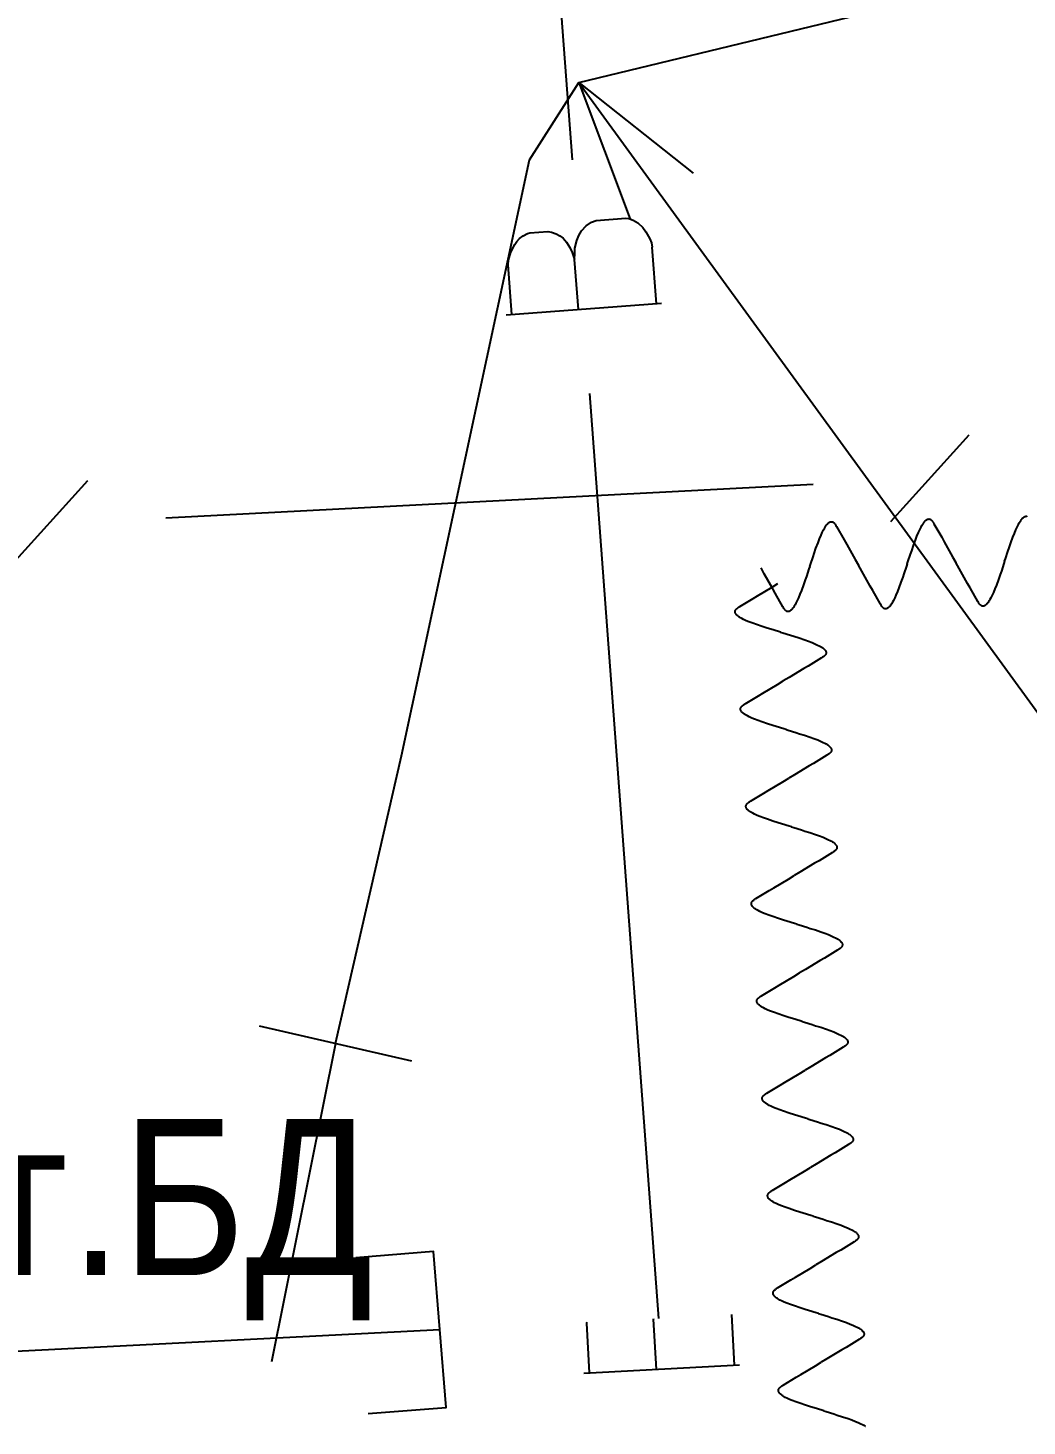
# Model space of a CAD drawing. Header units: metres. Extents: x -3947 to -3704, y 4976 to 6609.
# Drawn here: x -3819.27 to -3812.88, y 5881.47 to 5890.42 of the extents above; entities that cross this region are included whole.
import ezdxf

# ---------------------------------------------------------------- set-up
doc = ezdxf.new("R2010")
doc.units = ezdxf.units.M
doc.header["$MEASUREMENT"] = 0
for name, color, linetype, lineweight in [('Водопровод', 7, 'Continuous', 25), ('Кабель защиты', 7, 'Continuous', 25), ('Кабель связи', 7, 'Continuous', 25), ('Кабель электрический', 7, 'Continuous', 25)]:
    doc.layers.add(name, color=color, linetype=linetype, lineweight=lineweight)
doc.styles.add('Style-RUSSIAN_1251', font='RUSSIAN_1251.shx')

msp = doc.modelspace()

# ---------------------------------------------------------------- linework, layer by layer
at = {"layer": 'Водопровод', "linetype": 'Continuous'}
for p, q in [((-3815.7861, 5889.5767), (-3816.2276, 5895.4966)), ((-3815.2486, 5888.6559), (-3815.2755, 5889.0172)), ((-3815.748, 5888.6187), (-3815.7719, 5888.9391)), ((-3816.2109, 5888.5841), (-3815.2161, 5888.6583)), ((-3815.233, 5882.161), (-3815.6745, 5888.0809)), ((-3815.2486, 5881.8351), (-3815.2661, 5882.156)), ((-3814.7485, 5881.8623), (-3814.7662, 5882.1864)), ((-3824.1861, 5881.7065), (-3816.6343, 5882.0899)), ((-3815.7121, 5881.8099), (-3814.716, 5881.8641))]:
    msp.add_line(p, q, dxfattribs=at)
at = {"layer": 'Водопровод', "linetype": 'Continuous', "flags": 128}
for points in [[(-3816.1744, 5888.5869), (-3816.1981, 5888.9049), (-3816.1947, 5888.935), (-3816.1798, 5888.9867), (-3816.1554, 5889.0353), (-3816.1419, 5889.055), (-3816.1245, 5889.0732), (-3816.1014, 5889.0899), (-3816.0726, 5889.1051), (-3816.058, 5889.11), (-3815.9425, 5889.1186), (-3815.9198, 5889.1147), (-3815.889, 5889.1038), (-3815.8674, 5889.0905), (-3815.8457, 5889.0753), (-3815.8231, 5889.0489), (-3815.8018, 5889.0149), (-3815.7865, 5888.9842), (-3815.7719, 5888.9391), (-3815.771, 5888.9779), (-3815.7698, 5889.0117), (-3815.7585, 5889.0612), (-3815.744, 5889.0922), (-3815.7274, 5889.1215), (-3815.698, 5889.1537), (-3815.6641, 5889.1768), (-3815.6332, 5889.1884), (-3815.4433, 5889.2026), (-3815.4244, 5889.2003), (-3815.3975, 5889.191), (-3815.3661, 5889.1728), (-3815.3358, 5889.1432), (-3815.3151, 5889.1167), (-3815.2912, 5889.0717), (-3815.2798, 5889.0445), (-3815.2755, 5889.0172)], [(-3817.0927, 5881.5515), (-3816.5943, 5881.5915), (-3816.6743, 5882.5883), (-3817.1727, 5882.5483)], [(-3815.6755, 5881.8119), (-3815.6928, 5882.1303), (-3815.6921, 5882.1361)], [(-3815.267, 5882.1592), (-3815.2661, 5882.156), (-3815.2659, 5882.1592)]]:
    msp.add_lwpolyline(points, dxfattribs=at)
at = {"layer": 'Кабель защиты', "linetype": 'Continuous', "flags": 128}
for points in [[(-3814.2666, 5886.9729), (-3814.2618, 5886.9874), (-3814.2455, 5887.0359), (-3814.2381, 5887.0575), (-3814.2267, 5887.0901), (-3814.2136, 5887.1259), (-3814.2041, 5887.1502), (-3814.1944, 5887.1736), (-3814.1868, 5887.1906), (-3814.1783, 5887.2075), (-3814.1728, 5887.2178), (-3814.1677, 5887.2263), (-3814.1629, 5887.2336), (-3814.1608, 5887.2366), (-3814.1586, 5887.2396), (-3814.1544, 5887.2447), (-3814.1515, 5887.2478), (-3814.1493, 5887.2501), (-3814.1467, 5887.2524), (-3814.1441, 5887.2545), (-3814.1409, 5887.2566), (-3814.1387, 5887.2578), (-3814.1373, 5887.2586), (-3814.1357, 5887.2592), (-3814.1341, 5887.2597), (-3814.1328, 5887.2601), (-3814.1308, 5887.2605), (-3814.129, 5887.2606), (-3814.127, 5887.2606), (-3814.1262, 5887.2606), (-3814.125, 5887.2604), (-3814.124, 5887.2602), (-3814.1228, 5887.2599), (-3814.1216, 5887.2596), (-3814.1202, 5887.2591), (-3814.1186, 5887.2583), (-3814.1168, 5887.2573), (-3814.1155, 5887.2565), (-3814.1145, 5887.2558), (-3814.1133, 5887.2549), (-3814.112, 5887.2537), (-3814.1108, 5887.2527), (-3814.1098, 5887.2517), (-3814.1076, 5887.2492), (-3814.1062, 5887.2475), (-3814.104, 5887.2447), (-3814.1014, 5887.2408), (-3814.0992, 5887.2372), (-3814.0951, 5887.2301), (-3814.0457, 5887.1437), (-3814.0297, 5887.1148), (-3813.9758, 5887.0191), (-3813.9548, 5886.9816)], [(-3813.6429, 5886.9903), (-3813.6381, 5887.0047), (-3813.6217, 5887.0533), (-3813.6143, 5887.0749), (-3813.603, 5887.1074), (-3813.5898, 5887.1433), (-3813.5804, 5887.1676), (-3813.5707, 5887.191), (-3813.563, 5887.2079), (-3813.5545, 5887.2249), (-3813.549, 5887.2352), (-3813.544, 5887.2436), (-3813.5392, 5887.2509), (-3813.5371, 5887.254), (-3813.5348, 5887.257), (-3813.5306, 5887.2621), (-3813.5278, 5887.2652), (-3813.5255, 5887.2675), (-3813.5229, 5887.2698), (-3813.5204, 5887.2718), (-3813.5171, 5887.274), (-3813.5149, 5887.2752), (-3813.5135, 5887.276), (-3813.512, 5887.2765), (-3813.5104, 5887.2771), (-3813.5091, 5887.2774), (-3813.507, 5887.2778), (-3813.5052, 5887.278), (-3813.5032, 5887.278), (-3813.5024, 5887.2779), (-3813.5012, 5887.2778), (-3813.5002, 5887.2776), (-3813.499, 5887.2773), (-3813.4979, 5887.2769), (-3813.4964, 5887.2764), (-3813.4949, 5887.2757), (-3813.493, 5887.2747), (-3813.4917, 5887.2739), (-3813.4908, 5887.2732), (-3813.4896, 5887.2723), (-3813.4882, 5887.2711), (-3813.4871, 5887.2701), (-3813.4861, 5887.2691), (-3813.4839, 5887.2666), (-3813.4824, 5887.2649), (-3813.4802, 5887.262), (-3813.4777, 5887.2582), (-3813.4754, 5887.2546), (-3813.4714, 5887.2475), (-3813.4219, 5887.161), (-3813.4059, 5887.1322), (-3813.352, 5887.0365), (-3813.331, 5886.999)], [(-3813.0191, 5887.0077), (-3813.0143, 5887.0221), (-3812.998, 5887.0707), (-3812.9906, 5887.0923), (-3812.9792, 5887.1248), (-3812.9661, 5887.1607), (-3812.9566, 5887.185), (-3812.9469, 5887.2084), (-3812.9393, 5887.2253), (-3812.9308, 5887.2423), (-3812.9253, 5887.2525), (-3812.9202, 5887.261), (-3812.9154, 5887.2683), (-3812.9133, 5887.2713), (-3812.911, 5887.2743), (-3812.9069, 5887.2795), (-3812.904, 5887.2826), (-3812.9018, 5887.2848), (-3812.8992, 5887.2871), (-3812.8966, 5887.2892), (-3812.8934, 5887.2914), (-3812.8912, 5887.2926), (-3812.8897, 5887.2933), (-3812.8882, 5887.2939), (-3812.8866, 5887.2944), (-3812.8853, 5887.2948), (-3812.8833, 5887.2952), (-3812.8814, 5887.2954), (-3812.8794, 5887.2954), (-3812.8787, 5887.2953), (-3812.8775, 5887.2952), (-3812.8764, 5887.295), (-3812.8753, 5887.2947)], [(-3814.2666, 5886.9729), (-3814.2715, 5886.9585), (-3814.2878, 5886.91), (-3814.2952, 5886.8883), (-3814.3066, 5886.8558), (-3814.3197, 5886.82), (-3814.3292, 5886.7957), (-3814.3389, 5886.7723), (-3814.3465, 5886.7553), (-3814.355, 5886.7384), (-3814.3605, 5886.7281), (-3814.3656, 5886.7196), (-3814.3704, 5886.7123), (-3814.3725, 5886.7093), (-3814.3747, 5886.7063), (-3814.3789, 5886.7011), (-3814.3818, 5886.6981), (-3814.384, 5886.6958), (-3814.3866, 5886.6935), (-3814.3892, 5886.6914), (-3814.3924, 5886.6892), (-3814.3946, 5886.688), (-3814.396, 5886.6873), (-3814.3976, 5886.6867), (-3814.3992, 5886.6862), (-3814.4005, 5886.6858), (-3814.4025, 5886.6854), (-3814.4043, 5886.6853), (-3814.4063, 5886.6853), (-3814.4071, 5886.6853), (-3814.4083, 5886.6855), (-3814.4093, 5886.6857), (-3814.4105, 5886.6859), (-3814.4117, 5886.6863), (-3814.4131, 5886.6868), (-3814.4147, 5886.6875), (-3814.4165, 5886.6886), (-3814.4178, 5886.6894), (-3814.4188, 5886.6901), (-3814.42, 5886.691), (-3814.4213, 5886.6921), (-3814.4225, 5886.6932), (-3814.4235, 5886.6942), (-3814.4257, 5886.6966), (-3814.4271, 5886.6984), (-3814.4293, 5886.7012), (-3814.4319, 5886.7051), (-3814.4341, 5886.7087), (-3814.4382, 5886.7158), (-3814.4876, 5886.8022), (-3814.5036, 5886.8311), (-3814.5575, 5886.9268), (-3814.5785, 5886.9643)], [(-3813.6429, 5886.9903), (-3813.6477, 5886.9759), (-3813.664, 5886.9273), (-3813.6714, 5886.9057), (-3813.6828, 5886.8732), (-3813.696, 5886.8373), (-3813.7054, 5886.813), (-3813.7151, 5886.7896), (-3813.7227, 5886.7727), (-3813.7312, 5886.7557), (-3813.7368, 5886.7455), (-3813.7418, 5886.737), (-3813.7466, 5886.7297), (-3813.7487, 5886.7267), (-3813.751, 5886.7237), (-3813.7551, 5886.7185), (-3813.758, 5886.7154), (-3813.7603, 5886.7132), (-3813.7629, 5886.7109), (-3813.7654, 5886.7088), (-3813.7686, 5886.7066), (-3813.7708, 5886.7054), (-3813.7723, 5886.7047), (-3813.7738, 5886.7041), (-3813.7754, 5886.7036), (-3813.7767, 5886.7032), (-3813.7788, 5886.7028), (-3813.7806, 5886.7026), (-3813.7826, 5886.7026), (-3813.7834, 5886.7027), (-3813.7845, 5886.7028), (-3813.7856, 5886.703), (-3813.7867, 5886.7033), (-3813.7879, 5886.7037), (-3813.7894, 5886.7042), (-3813.7909, 5886.7049), (-3813.7928, 5886.706), (-3813.7941, 5886.7068), (-3813.795, 5886.7074), (-3813.7962, 5886.7084), (-3813.7976, 5886.7095), (-3813.7987, 5886.7106), (-3813.7997, 5886.7116), (-3813.8019, 5886.714), (-3813.8034, 5886.7158), (-3813.8055, 5886.7186), (-3813.8081, 5886.7224), (-3813.8103, 5886.7261), (-3813.8144, 5886.7332), (-3813.8639, 5886.8196), (-3813.8799, 5886.8485), (-3813.9337, 5886.9442), (-3813.9548, 5886.9816)], [(-3813.0191, 5887.0077), (-3813.024, 5886.9933), (-3813.0403, 5886.9447), (-3813.0477, 5886.9231), (-3813.0591, 5886.8906), (-3813.0722, 5886.8547), (-3813.0816, 5886.8304), (-3813.0913, 5886.807), (-3813.099, 5886.7901), (-3813.1075, 5886.7731), (-3813.113, 5886.7628), (-3813.118, 5886.7544), (-3813.1228, 5886.7471), (-3813.125, 5886.744), (-3813.1272, 5886.741), (-3813.1314, 5886.7359), (-3813.1343, 5886.7328), (-3813.1365, 5886.7305), (-3813.1391, 5886.7282), (-3813.1417, 5886.7262), (-3813.1449, 5886.724), (-3813.1471, 5886.7228), (-3813.1485, 5886.7221), (-3813.15, 5886.7215), (-3813.1516, 5886.7209), (-3813.153, 5886.7206), (-3813.155, 5886.7202), (-3813.1568, 5886.72), (-3813.1588, 5886.72), (-3813.1596, 5886.7201), (-3813.1608, 5886.7202), (-3813.1618, 5886.7204), (-3813.163, 5886.7207), (-3813.1642, 5886.7211), (-3813.1656, 5886.7216), (-3813.1671, 5886.7223), (-3813.169, 5886.7233), (-3813.1703, 5886.7241), (-3813.1712, 5886.7248), (-3813.1724, 5886.7257), (-3813.1738, 5886.7269), (-3813.1749, 5886.7279), (-3813.176, 5886.7289), (-3813.1782, 5886.7314), (-3813.1796, 5886.7331), (-3813.1818, 5886.736), (-3813.1844, 5886.7398), (-3813.1866, 5886.7434), (-3813.1907, 5886.7505), (-3813.2401, 5886.837), (-3813.2561, 5886.8658), (-3813.31, 5886.9615), (-3813.331, 5886.999)], [(-3814.4531, 5886.5531), (-3814.4677, 5886.5575), (-3814.5166, 5886.5725), (-3814.5384, 5886.5793), (-3814.5713, 5886.5897), (-3814.6075, 5886.6019), (-3814.632, 5886.6106), (-3814.6557, 5886.6197), (-3814.6728, 5886.6269), (-3814.69, 5886.6349), (-3814.7004, 5886.6401), (-3814.7091, 5886.6449), (-3814.7165, 5886.6495), (-3814.7196, 5886.6515), (-3814.7226, 5886.6537), (-3814.7279, 5886.6577), (-3814.731, 5886.6605), (-3814.7334, 5886.6627), (-3814.7358, 5886.6652), (-3814.7379, 5886.6677), (-3814.7402, 5886.6709), (-3814.7414, 5886.6731), (-3814.7422, 5886.6745), (-3814.7428, 5886.676), (-3814.7434, 5886.6776), (-3814.7438, 5886.6789), (-3814.7443, 5886.6809), (-3814.7445, 5886.6827), (-3814.7445, 5886.6847), (-3814.7445, 5886.6855), (-3814.7444, 5886.6867), (-3814.7442, 5886.6877), (-3814.744, 5886.6889), (-3814.7436, 5886.6901), (-3814.7431, 5886.6916), (-3814.7425, 5886.6931), (-3814.7415, 5886.695), (-3814.7407, 5886.6963), (-3814.7401, 5886.6973), (-3814.7392, 5886.6985), (-3814.7381, 5886.6999), (-3814.737, 5886.7011), (-3814.7361, 5886.7021), (-3814.7337, 5886.7044), (-3814.732, 5886.7059), (-3814.7292, 5886.7081), (-3814.7254, 5886.7108), (-3814.7219, 5886.7131), (-3814.7149, 5886.7174), (-3814.6299, 5886.7692), (-3814.6015, 5886.786), (-3814.5073, 5886.8425), (-3814.4704, 5886.8646)], [(-3814.4531, 5886.5531), (-3814.4385, 5886.5486), (-3814.3896, 5886.5337), (-3814.3677, 5886.5269), (-3814.3349, 5886.5164), (-3814.2987, 5886.5043), (-3814.2742, 5886.4955), (-3814.2505, 5886.4865), (-3814.2334, 5886.4793), (-3814.2161, 5886.4713), (-3814.2057, 5886.466), (-3814.1971, 5886.4612), (-3814.1897, 5886.4566), (-3814.1866, 5886.4546), (-3814.1835, 5886.4524), (-3814.1783, 5886.4484), (-3814.1751, 5886.4456), (-3814.1728, 5886.4434), (-3814.1704, 5886.4409), (-3814.1683, 5886.4384), (-3814.166, 5886.4352), (-3814.1648, 5886.4331), (-3814.164, 5886.4316), (-3814.1633, 5886.4301), (-3814.1628, 5886.4286), (-3814.1624, 5886.4273), (-3814.1619, 5886.4252), (-3814.1617, 5886.4234), (-3814.1616, 5886.4214), (-3814.1617, 5886.4206), (-3814.1618, 5886.4194), (-3814.162, 5886.4184), (-3814.1622, 5886.4172), (-3814.1626, 5886.416), (-3814.163, 5886.4146), (-3814.1637, 5886.413), (-3814.1647, 5886.4111), (-3814.1655, 5886.4098), (-3814.1661, 5886.4089), (-3814.167, 5886.4076), (-3814.1681, 5886.4062), (-3814.1691, 5886.4051), (-3814.1701, 5886.404), (-3814.1725, 5886.4018), (-3814.1742, 5886.4003), (-3814.177, 5886.398), (-3814.1807, 5886.3953), (-3814.1843, 5886.393), (-3814.1913, 5886.3887), (-3814.2763, 5886.3369), (-3814.3047, 5886.3201), (-3814.3989, 5886.2636), (-3814.4358, 5886.2416)], [(-3814.4184, 5885.93), (-3814.433, 5885.9345), (-3814.482, 5885.9494), (-3814.5038, 5885.9562), (-3814.5366, 5885.9667), (-3814.5728, 5885.9788), (-3814.5974, 5885.9876), (-3814.621, 5885.9966), (-3814.6382, 5886.0038), (-3814.6554, 5886.0118), (-3814.6658, 5886.0171), (-3814.6744, 5886.0219), (-3814.6818, 5886.0265), (-3814.6849, 5886.0285), (-3814.688, 5886.0307), (-3814.6932, 5886.0347), (-3814.6964, 5886.0375), (-3814.6987, 5886.0397), (-3814.7011, 5886.0422), (-3814.7032, 5886.0447), (-3814.7055, 5886.0479), (-3814.7068, 5886.05), (-3814.7075, 5886.0515), (-3814.7082, 5886.053), (-3814.7087, 5886.0545), (-3814.7092, 5886.0558), (-3814.7096, 5886.0579), (-3814.7098, 5886.0597), (-3814.7099, 5886.0617), (-3814.7099, 5886.0625), (-3814.7097, 5886.0637), (-3814.7096, 5886.0647), (-3814.7093, 5886.0659), (-3814.709, 5886.0671), (-3814.7085, 5886.0685), (-3814.7078, 5886.0701), (-3814.7068, 5886.072), (-3814.7061, 5886.0733), (-3814.7054, 5886.0742), (-3814.7045, 5886.0755), (-3814.7034, 5886.0769), (-3814.7024, 5886.078), (-3814.7014, 5886.0791), (-3814.699, 5886.0813), (-3814.6973, 5886.0828), (-3814.6946, 5886.0851), (-3814.6908, 5886.0878), (-3814.6872, 5886.0901), (-3814.6802, 5886.0944), (-3814.5952, 5886.1462), (-3814.5668, 5886.163), (-3814.4726, 5886.2195), (-3814.4358, 5886.2415)], [(-3814.4184, 5885.93), (-3814.4039, 5885.9256), (-3814.3549, 5885.9106), (-3814.3331, 5885.9038), (-3814.3003, 5885.8934), (-3814.2641, 5885.8812), (-3814.2395, 5885.8725), (-3814.2158, 5885.8634), (-3814.1987, 5885.8562), (-3814.1815, 5885.8482), (-3814.1711, 5885.843), (-3814.1625, 5885.8382), (-3814.1551, 5885.8336), (-3814.1519, 5885.8316), (-3814.1489, 5885.8294), (-3814.1436, 5885.8254), (-3814.1405, 5885.8226), (-3814.1381, 5885.8204), (-3814.1358, 5885.8179), (-3814.1336, 5885.8154), (-3814.1314, 5885.8122), (-3814.1301, 5885.81), (-3814.1293, 5885.8086), (-3814.1287, 5885.8071), (-3814.1281, 5885.8055), (-3814.1277, 5885.8042), (-3814.1273, 5885.8022), (-3814.127, 5885.8004), (-3814.127, 5885.7984), (-3814.127, 5885.7976), (-3814.1271, 5885.7964), (-3814.1273, 5885.7954), (-3814.1276, 5885.7942), (-3814.1279, 5885.793), (-3814.1284, 5885.7915), (-3814.129, 5885.79), (-3814.13, 5885.7881), (-3814.1308, 5885.7868), (-3814.1315, 5885.7858), (-3814.1323, 5885.7846), (-3814.1335, 5885.7832), (-3814.1345, 5885.782), (-3814.1354, 5885.781), (-3814.1378, 5885.7787), (-3814.1395, 5885.7772), (-3814.1423, 5885.775), (-3814.1461, 5885.7723), (-3814.1496, 5885.77), (-3814.1566, 5885.7657), (-3814.2417, 5885.7139), (-3814.2701, 5885.6971), (-3814.3642, 5885.6406), (-3814.4011, 5885.6185)], [(-3814.3838, 5885.307), (-3814.3983, 5885.3114), (-3814.4473, 5885.3264), (-3814.4691, 5885.3332), (-3814.502, 5885.3436), (-3814.5382, 5885.3558), (-3814.5627, 5885.3646), (-3814.5864, 5885.3736), (-3814.6035, 5885.3808), (-3814.6207, 5885.3888), (-3814.6311, 5885.394), (-3814.6397, 5885.3988), (-3814.6472, 5885.4034), (-3814.6503, 5885.4055), (-3814.6533, 5885.4077), (-3814.6586, 5885.4117), (-3814.6617, 5885.4145), (-3814.6641, 5885.4166), (-3814.6664, 5885.4192), (-3814.6686, 5885.4217), (-3814.6708, 5885.4248), (-3814.6721, 5885.427), (-3814.6729, 5885.4284), (-3814.6735, 5885.4299), (-3814.6741, 5885.4315), (-3814.6745, 5885.4328), (-3814.6749, 5885.4349), (-3814.6752, 5885.4367), (-3814.6752, 5885.4387), (-3814.6752, 5885.4394), (-3814.6751, 5885.4406), (-3814.6749, 5885.4417), (-3814.6747, 5885.4428), (-3814.6743, 5885.444), (-3814.6738, 5885.4455), (-3814.6732, 5885.447), (-3814.6722, 5885.4489), (-3814.6714, 5885.4502), (-3814.6708, 5885.4512), (-3814.6699, 5885.4524), (-3814.6688, 5885.4538), (-3814.6677, 5885.455), (-3814.6668, 5885.456), (-3814.6644, 5885.4583), (-3814.6627, 5885.4598), (-3814.6599, 5885.462), (-3814.6561, 5885.4647), (-3814.6526, 5885.467), (-3814.6456, 5885.4713), (-3814.5606, 5885.5232), (-3814.5322, 5885.5399), (-3814.438, 5885.5965), (-3814.4011, 5885.6185)], [(-3814.3838, 5885.307), (-3814.3692, 5885.3026), (-3814.3202, 5885.2876), (-3814.2984, 5885.2808), (-3814.2656, 5885.2703), (-3814.2294, 5885.2582), (-3814.2048, 5885.2494), (-3814.1812, 5885.2404), (-3814.164, 5885.2332), (-3814.1468, 5885.2252), (-3814.1364, 5885.2199), (-3814.1278, 5885.2151), (-3814.1204, 5885.2105), (-3814.1173, 5885.2085), (-3814.1142, 5885.2063), (-3814.109, 5885.2023), (-3814.1058, 5885.1995), (-3814.1035, 5885.1973), (-3814.1011, 5885.1948), (-3814.099, 5885.1923), (-3814.0967, 5885.1892), (-3814.0954, 5885.187), (-3814.0947, 5885.1856), (-3814.094, 5885.1841), (-3814.0935, 5885.1825), (-3814.093, 5885.1812), (-3814.0926, 5885.1791), (-3814.0924, 5885.1773), (-3814.0923, 5885.1753), (-3814.0924, 5885.1746), (-3814.0925, 5885.1734), (-3814.0927, 5885.1723), (-3814.0929, 5885.1712), (-3814.0932, 5885.17), (-3814.0937, 5885.1685), (-3814.0944, 5885.167), (-3814.0954, 5885.165), (-3814.0962, 5885.1637), (-3814.0968, 5885.1628), (-3814.0977, 5885.1616), (-3814.0988, 5885.1602), (-3814.0998, 5885.159), (-3814.1008, 5885.158), (-3814.1032, 5885.1557), (-3814.1049, 5885.1542), (-3814.1077, 5885.1519), (-3814.1114, 5885.1492), (-3814.115, 5885.1469), (-3814.122, 5885.1427), (-3814.207, 5885.0908), (-3814.2354, 5885.074), (-3814.3296, 5885.0175), (-3814.3665, 5884.9955)], [(-3814.3491, 5884.684), (-3814.3637, 5884.6884), (-3814.4127, 5884.7034), (-3814.4345, 5884.7101), (-3814.4673, 5884.7206), (-3814.5035, 5884.7328), (-3814.5281, 5884.7415), (-3814.5517, 5884.7506), (-3814.5689, 5884.7577), (-3814.5861, 5884.7658), (-3814.5965, 5884.771), (-3814.6051, 5884.7758), (-3814.6125, 5884.7804), (-3814.6156, 5884.7824), (-3814.6187, 5884.7846), (-3814.6239, 5884.7886), (-3814.6271, 5884.7914), (-3814.6294, 5884.7936), (-3814.6318, 5884.7961), (-3814.6339, 5884.7986), (-3814.6362, 5884.8018), (-3814.6375, 5884.804), (-3814.6382, 5884.8054), (-3814.6389, 5884.8069), (-3814.6394, 5884.8085), (-3814.6399, 5884.8098), (-3814.6403, 5884.8118), (-3814.6405, 5884.8136), (-3814.6406, 5884.8156), (-3814.6405, 5884.8164), (-3814.6404, 5884.8176), (-3814.6402, 5884.8186), (-3814.64, 5884.8198), (-3814.6397, 5884.821), (-3814.6392, 5884.8225), (-3814.6385, 5884.824), (-3814.6375, 5884.8259), (-3814.6367, 5884.8272), (-3814.6361, 5884.8282), (-3814.6352, 5884.8294), (-3814.6341, 5884.8308), (-3814.6331, 5884.8319), (-3814.6321, 5884.833), (-3814.6297, 5884.8353), (-3814.628, 5884.8368), (-3814.6252, 5884.839), (-3814.6215, 5884.8417), (-3814.6179, 5884.844), (-3814.6109, 5884.8483), (-3814.5259, 5884.9001), (-3814.4975, 5884.9169), (-3814.4033, 5884.9734), (-3814.3664, 5884.9955)], [(-3814.3491, 5884.684), (-3814.3346, 5884.6795), (-3814.2856, 5884.6646), (-3814.2638, 5884.6578), (-3814.2309, 5884.6473), (-3814.1947, 5884.6351), (-3814.1702, 5884.6264), (-3814.1465, 5884.6173), (-3814.1294, 5884.6102), (-3814.1122, 5884.6021), (-3814.1018, 5884.5969), (-3814.0932, 5884.5921), (-3814.0857, 5884.5875), (-3814.0826, 5884.5855), (-3814.0796, 5884.5833), (-3814.0743, 5884.5793), (-3814.0712, 5884.5765), (-3814.0688, 5884.5743), (-3814.0665, 5884.5718), (-3814.0643, 5884.5693), (-3814.062, 5884.5661), (-3814.0608, 5884.564), (-3814.06, 5884.5625), (-3814.0594, 5884.561), (-3814.0588, 5884.5594), (-3814.0584, 5884.5581), (-3814.058, 5884.5561), (-3814.0577, 5884.5543), (-3814.0577, 5884.5523), (-3814.0577, 5884.5515), (-3814.0578, 5884.5503), (-3814.058, 5884.5493), (-3814.0582, 5884.5481), (-3814.0586, 5884.5469), (-3814.0591, 5884.5455), (-3814.0597, 5884.5439), (-3814.0607, 5884.542), (-3814.0615, 5884.5407), (-3814.0621, 5884.5398), (-3814.063, 5884.5385), (-3814.0641, 5884.5371), (-3814.0652, 5884.536), (-3814.0661, 5884.5349), (-3814.0685, 5884.5326), (-3814.0702, 5884.5311), (-3814.073, 5884.5289), (-3814.0768, 5884.5262), (-3814.0803, 5884.5239), (-3814.0873, 5884.5196), (-3814.1723, 5884.4678), (-3814.2007, 5884.451), (-3814.2949, 5884.3945), (-3814.3318, 5884.3725)], [(-3814.3145, 5884.0609), (-3814.329, 5884.0654), (-3814.378, 5884.0803), (-3814.3998, 5884.0871), (-3814.4326, 5884.0976), (-3814.4688, 5884.1097), (-3814.4934, 5884.1185), (-3814.5171, 5884.1275), (-3814.5342, 5884.1347), (-3814.5514, 5884.1427), (-3814.5618, 5884.148), (-3814.5704, 5884.1528), (-3814.5778, 5884.1574), (-3814.581, 5884.1594), (-3814.584, 5884.1616), (-3814.5893, 5884.1656), (-3814.5924, 5884.1684), (-3814.5948, 5884.1706), (-3814.5971, 5884.1731), (-3814.5993, 5884.1756), (-3814.6015, 5884.1788), (-3814.6028, 5884.1809), (-3814.6036, 5884.1823), (-3814.6042, 5884.1838), (-3814.6048, 5884.1854), (-3814.6052, 5884.1867), (-3814.6056, 5884.1888), (-3814.6059, 5884.1906), (-3814.6059, 5884.1926), (-3814.6059, 5884.1934), (-3814.6058, 5884.1946), (-3814.6056, 5884.1956), (-3814.6053, 5884.1968), (-3814.605, 5884.198), (-3814.6045, 5884.1994), (-3814.6039, 5884.201), (-3814.6029, 5884.2029), (-3814.6021, 5884.2042), (-3814.6014, 5884.2051), (-3814.6006, 5884.2064), (-3814.5994, 5884.2078), (-3814.5984, 5884.2089), (-3814.5975, 5884.21), (-3814.5951, 5884.2122), (-3814.5934, 5884.2137), (-3814.5906, 5884.216), (-3814.5868, 5884.2187), (-3814.5833, 5884.221), (-3814.5763, 5884.2252), (-3814.4912, 5884.2771), (-3814.4628, 5884.2939), (-3814.3687, 5884.3504), (-3814.3318, 5884.3724)], [(-3814.3145, 5884.0609), (-3814.2999, 5884.0565), (-3814.2509, 5884.0415), (-3814.2291, 5884.0347), (-3814.1963, 5884.0243), (-3814.1601, 5884.0121), (-3814.1355, 5884.0034), (-3814.1119, 5883.9943), (-3814.0947, 5883.9871), (-3814.0775, 5883.9791), (-3814.0671, 5883.9739), (-3814.0585, 5883.9691), (-3814.0511, 5883.9645), (-3814.048, 5883.9624), (-3814.0449, 5883.9603), (-3814.0397, 5883.9562), (-3814.0365, 5883.9535), (-3814.0342, 5883.9513), (-3814.0318, 5883.9488), (-3814.0296, 5883.9463), (-3814.0274, 5883.9431), (-3814.0261, 5883.9409), (-3814.0254, 5883.9395), (-3814.0247, 5883.938), (-3814.0242, 5883.9364), (-3814.0237, 5883.9351), (-3814.0233, 5883.9331), (-3814.0231, 5883.9313), (-3814.023, 5883.9293), (-3814.023, 5883.9285), (-3814.0232, 5883.9273), (-3814.0233, 5883.9262), (-3814.0236, 5883.9251), (-3814.0239, 5883.9239), (-3814.0244, 5883.9224), (-3814.0251, 5883.9209), (-3814.0261, 5883.919), (-3814.0268, 5883.9177), (-3814.0275, 5883.9167), (-3814.0284, 5883.9155), (-3814.0295, 5883.9141), (-3814.0305, 5883.9129), (-3814.0315, 5883.9119), (-3814.0339, 5883.9096), (-3814.0356, 5883.9081), (-3814.0383, 5883.9059), (-3814.0421, 5883.9032), (-3814.0457, 5883.9009), (-3814.0527, 5883.8966), (-3814.1377, 5883.8448), (-3814.1661, 5883.828), (-3814.2603, 5883.7715), (-3814.2971, 5883.7494)], [(-3814.2798, 5883.4379), (-3814.2944, 5883.4423), (-3814.3433, 5883.4573), (-3814.3652, 5883.4641), (-3814.398, 5883.4745), (-3814.4342, 5883.4867), (-3814.4587, 5883.4954), (-3814.4824, 5883.5045), (-3814.4995, 5883.5117), (-3814.5168, 5883.5197), (-3814.5272, 5883.5249), (-3814.5358, 5883.5297), (-3814.5432, 5883.5343), (-3814.5463, 5883.5364), (-3814.5494, 5883.5385), (-3814.5546, 5883.5426), (-3814.5578, 5883.5453), (-3814.5601, 5883.5475), (-3814.5625, 5883.5501), (-3814.5646, 5883.5526), (-3814.5669, 5883.5557), (-3814.5681, 5883.5579), (-3814.5689, 5883.5593), (-3814.5696, 5883.5608), (-3814.5701, 5883.5624), (-3814.5705, 5883.5637), (-3814.571, 5883.5657), (-3814.5712, 5883.5675), (-3814.5713, 5883.5695), (-3814.5712, 5883.5703), (-3814.5711, 5883.5715), (-3814.5709, 5883.5726), (-3814.5707, 5883.5737), (-3814.5703, 5883.5749), (-3814.5699, 5883.5764), (-3814.5692, 5883.5779), (-3814.5682, 5883.5798), (-3814.5674, 5883.5811), (-3814.5668, 5883.5821), (-3814.5659, 5883.5833), (-3814.5648, 5883.5847), (-3814.5638, 5883.5859), (-3814.5628, 5883.5869), (-3814.5604, 5883.5892), (-3814.5587, 5883.5907), (-3814.5559, 5883.5929), (-3814.5522, 5883.5956), (-3814.5486, 5883.5979), (-3814.5416, 5883.6022), (-3814.4566, 5883.654), (-3814.4282, 5883.6708), (-3814.334, 5883.7273), (-3814.2971, 5883.7494)], [(-3814.2798, 5883.4379), (-3814.2652, 5883.4334), (-3814.2163, 5883.4185), (-3814.1944, 5883.4117), (-3814.1616, 5883.4012), (-3814.1254, 5883.3891), (-3814.1009, 5883.3803), (-3814.0772, 5883.3713), (-3814.0601, 5883.3641), (-3814.0429, 5883.3561), (-3814.0325, 5883.3508), (-3814.0238, 5883.346), (-3814.0164, 5883.3414), (-3814.0133, 5883.3394), (-3814.0103, 5883.3372), (-3814.005, 5883.3332), (-3814.0019, 5883.3304), (-3813.9995, 5883.3282), (-3813.9971, 5883.3257), (-3813.995, 5883.3232), (-3813.9927, 5883.32), (-3813.9915, 5883.3179), (-3813.9907, 5883.3165), (-3813.9901, 5883.315), (-3813.9895, 5883.3134), (-3813.9891, 5883.3121), (-3813.9886, 5883.31), (-3813.9884, 5883.3082), (-3813.9884, 5883.3062), (-3813.9884, 5883.3054), (-3813.9885, 5883.3043), (-3813.9887, 5883.3032), (-3813.9889, 5883.302), (-3813.9893, 5883.3008), (-3813.9898, 5883.2994), (-3813.9904, 5883.2978), (-3813.9914, 5883.2959), (-3813.9922, 5883.2946), (-3813.9928, 5883.2937), (-3813.9937, 5883.2924), (-3813.9948, 5883.2911), (-3813.9958, 5883.2899), (-3813.9968, 5883.2889), (-3813.9992, 5883.2866), (-3814.0009, 5883.2851), (-3814.0037, 5883.2828), (-3814.0074, 5883.2801), (-3814.011, 5883.2778), (-3814.018, 5883.2736), (-3814.103, 5883.2217), (-3814.1314, 5883.2049), (-3814.2256, 5883.1484), (-3814.2625, 5883.1264)], [(-3814.2452, 5882.8148), (-3814.2597, 5882.8193), (-3814.3087, 5882.8342), (-3814.3305, 5882.841), (-3814.3633, 5882.8515), (-3814.3995, 5882.8637), (-3814.4241, 5882.8724), (-3814.4478, 5882.8815), (-3814.4649, 5882.8886), (-3814.4821, 5882.8967), (-3814.4925, 5882.9019), (-3814.5011, 5882.9067), (-3814.5085, 5882.9113), (-3814.5116, 5882.9133), (-3814.5147, 5882.9155), (-3814.52, 5882.9195), (-3814.5231, 5882.9223), (-3814.5255, 5882.9245), (-3814.5278, 5882.927), (-3814.53, 5882.9295), (-3814.5322, 5882.9327), (-3814.5335, 5882.9348), (-3814.5343, 5882.9363), (-3814.5349, 5882.9378), (-3814.5355, 5882.9394), (-3814.5359, 5882.9407), (-3814.5363, 5882.9427), (-3814.5365, 5882.9445), (-3814.5366, 5882.9465), (-3814.5366, 5882.9473), (-3814.5365, 5882.9485), (-3814.5363, 5882.9495), (-3814.536, 5882.9507), (-3814.5357, 5882.9519), (-3814.5352, 5882.9533), (-3814.5346, 5882.9549), (-3814.5336, 5882.9568), (-3814.5328, 5882.9581), (-3814.5321, 5882.9591), (-3814.5312, 5882.9603), (-3814.5301, 5882.9617), (-3814.5291, 5882.9628), (-3814.5281, 5882.9639), (-3814.5258, 5882.9662), (-3814.524, 5882.9677), (-3814.5213, 5882.9699), (-3814.5175, 5882.9726), (-3814.5139, 5882.9749), (-3814.507, 5882.9792), (-3814.4219, 5883.031), (-3814.3935, 5883.0478), (-3814.2994, 5883.1043), (-3814.2625, 5883.1264)], [(-3814.2452, 5882.8148), (-3814.2306, 5882.8104), (-3814.1816, 5882.7955), (-3814.1598, 5882.7887), (-3814.127, 5882.7782), (-3814.0908, 5882.766), (-3814.0662, 5882.7573), (-3814.0425, 5882.7482), (-3814.0254, 5882.7411), (-3814.0082, 5882.733), (-3813.9978, 5882.7278), (-3813.9892, 5882.723), (-3813.9818, 5882.7184), (-3813.9787, 5882.7164), (-3813.9756, 5882.7142), (-3813.9703, 5882.7102), (-3813.9672, 5882.7074), (-3813.9649, 5882.7052), (-3813.9625, 5882.7027), (-3813.9603, 5882.7002), (-3813.9581, 5882.697), (-3813.9568, 5882.6948), (-3813.956, 5882.6934), (-3813.9554, 5882.6919), (-3813.9548, 5882.6903), (-3813.9544, 5882.689), (-3813.954, 5882.687), (-3813.9538, 5882.6852), (-3813.9537, 5882.6832), (-3813.9537, 5882.6824), (-3813.9538, 5882.6812), (-3813.954, 5882.6802), (-3813.9543, 5882.679), (-3813.9546, 5882.6778), (-3813.9551, 5882.6764), (-3813.9558, 5882.6748), (-3813.9568, 5882.6729), (-3813.9575, 5882.6716), (-3813.9582, 5882.6706), (-3813.9591, 5882.6694), (-3813.9602, 5882.668), (-3813.9612, 5882.6669), (-3813.9622, 5882.6658), (-3813.9646, 5882.6635), (-3813.9663, 5882.662), (-3813.969, 5882.6598), (-3813.9728, 5882.6571), (-3813.9764, 5882.6548), (-3813.9834, 5882.6505), (-3814.0684, 5882.5987), (-3814.0968, 5882.5819), (-3814.191, 5882.5254), (-3814.2278, 5882.5033)], [(-3814.2105, 5882.1918), (-3814.2251, 5882.1962), (-3814.274, 5882.2112), (-3814.2959, 5882.218), (-3814.3287, 5882.2285), (-3814.3649, 5882.2406), (-3814.3894, 5882.2494), (-3814.4131, 5882.2584), (-3814.4302, 5882.2656), (-3814.4474, 5882.2736), (-3814.4579, 5882.2789), (-3814.4665, 5882.2837), (-3814.4739, 5882.2883), (-3814.477, 5882.2903), (-3814.48, 5882.2925), (-3814.4853, 5882.2965), (-3814.4885, 5882.2993), (-3814.4908, 5882.3015), (-3814.4932, 5882.304), (-3814.4953, 5882.3065), (-3814.4976, 5882.3097), (-3814.4988, 5882.3118), (-3814.4996, 5882.3132), (-3814.5002, 5882.3147), (-3814.5008, 5882.3163), (-3814.5012, 5882.3176), (-3814.5017, 5882.3197), (-3814.5019, 5882.3215), (-3814.5019, 5882.3235), (-3814.5019, 5882.3242), (-3814.5018, 5882.3254), (-3814.5016, 5882.3265), (-3814.5014, 5882.3276), (-3814.501, 5882.3288), (-3814.5006, 5882.3303), (-3814.4999, 5882.3318), (-3814.4989, 5882.3338), (-3814.4981, 5882.3351), (-3814.4975, 5882.336), (-3814.4966, 5882.3373), (-3814.4955, 5882.3386), (-3814.4945, 5882.3398), (-3814.4935, 5882.3408), (-3814.4911, 5882.3431), (-3814.4894, 5882.3446), (-3814.4866, 5882.3469), (-3814.4829, 5882.3496), (-3814.4793, 5882.3519), (-3814.4723, 5882.3561), (-3814.3873, 5882.408), (-3814.3589, 5882.4248), (-3814.2647, 5882.4813), (-3814.2278, 5882.5033)], [(-3814.2105, 5882.1918), (-3814.1959, 5882.1874), (-3814.147, 5882.1724), (-3814.1251, 5882.1656), (-3814.0923, 5882.1552), (-3814.0561, 5882.143), (-3814.0316, 5882.1342), (-3814.0079, 5882.1252), (-3813.9908, 5882.118), (-3813.9736, 5882.11), (-3813.9631, 5882.1048), (-3813.9545, 5882.1), (-3813.9471, 5882.0954), (-3813.944, 5882.0933), (-3813.941, 5882.0912), (-3813.9357, 5882.0871), (-3813.9325, 5882.0844), (-3813.9302, 5882.0822), (-3813.9278, 5882.0796), (-3813.9257, 5882.0771), (-3813.9234, 5882.074), (-3813.9222, 5882.0718), (-3813.9214, 5882.0704), (-3813.9208, 5882.0689), (-3813.9202, 5882.0673), (-3813.9198, 5882.066), (-3813.9193, 5882.0639), (-3813.9191, 5882.0621), (-3813.9191, 5882.0601), (-3813.9191, 5882.0594), (-3813.9192, 5882.0582), (-3813.9194, 5882.0571), (-3813.9196, 5882.056), (-3813.92, 5882.0548), (-3813.9204, 5882.0533), (-3813.9211, 5882.0518), (-3813.9221, 5882.0499), (-3813.9229, 5882.0486), (-3813.9235, 5882.0476), (-3813.9244, 5882.0464), (-3813.9255, 5882.045), (-3813.9265, 5882.0438), (-3813.9275, 5882.0428), (-3813.9299, 5882.0405), (-3813.9316, 5882.039), (-3813.9344, 5882.0368), (-3813.9381, 5882.0341), (-3813.9417, 5882.0318), (-3813.9487, 5882.0275), (-3814.0337, 5881.9756), (-3814.0621, 5881.9589), (-3814.1563, 5881.9024), (-3814.1932, 5881.8803)], [(-3814.1758, 5881.5688), (-3814.1904, 5881.5732), (-3814.2394, 5881.5882), (-3814.2612, 5881.595), (-3814.294, 5881.6054), (-3814.3302, 5881.6176), (-3814.3548, 5881.6263), (-3814.3785, 5881.6354), (-3814.3956, 5881.6426), (-3814.4128, 5881.6506), (-3814.4232, 5881.6558), (-3814.4318, 5881.6606), (-3814.4392, 5881.6652), (-3814.4423, 5881.6673), (-3814.4454, 5881.6694), (-3814.4507, 5881.6734), (-3814.4538, 5881.6762), (-3814.4561, 5881.6784), (-3814.4585, 5881.6809), (-3814.4607, 5881.6834), (-3814.4629, 5881.6866), (-3814.4642, 5881.6888), (-3814.465, 5881.6902), (-3814.4656, 5881.6917), (-3814.4662, 5881.6933), (-3814.4666, 5881.6946), (-3814.467, 5881.6966), (-3814.4672, 5881.6984), (-3814.4673, 5881.7004), (-3814.4673, 5881.7012), (-3814.4671, 5881.7024), (-3814.467, 5881.7035), (-3814.4667, 5881.7046), (-3814.4664, 5881.7058), (-3814.4659, 5881.7073), (-3814.4652, 5881.7088), (-3814.4642, 5881.7107), (-3814.4635, 5881.712), (-3814.4628, 5881.713), (-3814.4619, 5881.7142), (-3814.4608, 5881.7156), (-3814.4598, 5881.7168), (-3814.4588, 5881.7178), (-3814.4564, 5881.7201), (-3814.4547, 5881.7216), (-3814.452, 5881.7238), (-3814.4482, 5881.7265), (-3814.4446, 5881.7288), (-3814.4376, 5881.7331), (-3814.3526, 5881.7849), (-3814.3242, 5881.8017), (-3814.23, 5881.8582), (-3814.1932, 5881.8803)], [(-3814.1758, 5881.5688), (-3814.1613, 5881.5643), (-3814.1123, 5881.5494), (-3814.0905, 5881.5426), (-3814.0577, 5881.5321), (-3814.0215, 5881.52), (-3813.9969, 5881.5112), (-3813.9732, 5881.5022), (-3813.9561, 5881.495), (-3813.9389, 5881.487), (-3813.9285, 5881.4817), (-3813.9199, 5881.4769), (-3813.9125, 5881.4723), (-3813.9094, 5881.4703)]]:
    msp.add_lwpolyline(points, dxfattribs=at)
at = {"layer": 'Кабель связи', "linetype": 'Continuous'}
for p, q in [((-3813.7477, 5887.2608), (-3813.2459, 5887.8175)), ((-3819.3891, 5886.9685), (-3818.8873, 5887.5252)), ((-3818.3892, 5887.2857), (-3814.2458, 5887.5003))]:
    msp.add_line(p, q, dxfattribs=at)
at = {"layer": 'Кабель электрический', "linetype": 'Continuous'}
for p, q in [((-3815.745, 5890.071), (-3815.4172, 5889.1963)), ((-3815.745, 5890.071), (-3815.013, 5889.4907)), ((-3816.8147, 5883.8082), (-3817.7893, 5884.0318)), ((-3817.302, 5883.92), (-3817.7129, 5881.883))]:
    msp.add_line(p, q, dxfattribs=at)
at = {"layer": 'Кабель электрический', "linetype": 'Continuous', "flags": 128}
for points in [[(-3817.302, 5883.92), (-3816.8795, 5885.7615), (-3816.06, 5889.576), (-3815.745, 5890.071), (-3812.778, 5890.791), (-3799.679, 5891.9815)], [(-3815.745, 5890.071), (-3812.6981, 5885.8881), (-3812.2041, 5877.8399)]]:
    msp.add_lwpolyline(points, dxfattribs=at)

# ---------------------------------------------------------------- texts
at = {"layer": 'Водопровод', "linetype": 'Continuous', "style": 'Style-RUSSIAN_1251', "width": 0.899998}
msp.add_text('d=100чуг.БД', height=1.000002, dxfattribs=at).set_placement((-3824.051, 5882.438))

doc.saveas('drawing.dxf')
